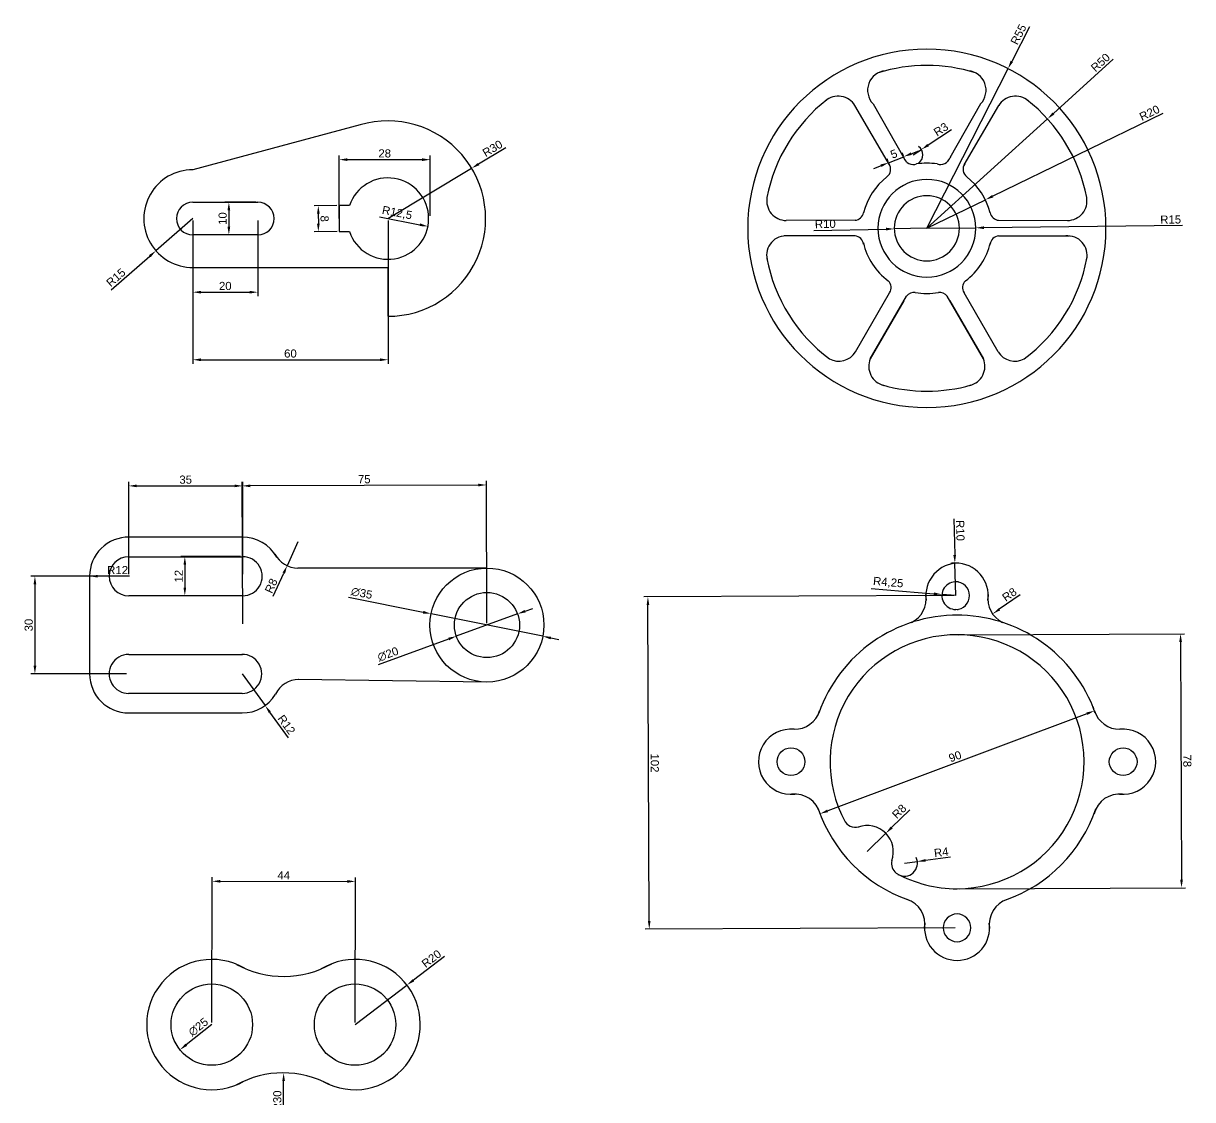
# Model space of a CAD drawing. Header units: millimetres. Extents: x 11680 to 12987, y 5009 to 5634.
# Drawn here: x 12520.2 to 12879.2, y 5303.3 to 5633.8 of the extents above; entities that cross this region are included whole.
import ezdxf

# ---------------------------------------------------------------- set-up
doc = ezdxf.new("R2010")
doc.units = ezdxf.units.MM
doc.styles.get("Standard").update_dxf_attribs({"font": 'arial.ttf'})
doc.dimstyles.new('ISO-25', dxfattribs={"dimtxt": 2.5, "dimasz": 2.5, "dimexe": 1.25, "dimexo": 0.625, "dimtad": 1, "dimtxsty": 'Standard', "dimcen": 2.5, "dimadec": 0, "dimazin": 0, "dimtfac": 1, "dimtmove": 0, "dimatfit": 3, "dimfxl": 1, "dimarcsym": 0})

# ---------------------------------------------------------------- blocks, each defined once
blk = doc.blocks.new('*D94')
at = {"color": 0, "lineweight": -2, "transparency": 16777216}
for p, q in [((12572.18, 5573.82), (12560.88, 5563.94)), ((12547.12, 5551.91), (12559, 5562.3))]:
    blk.add_line(p, q, dxfattribs=at)
at = {"color": 0, "transparency": 16777216}
blk.add_solid([(12558.73, 5562.61), (12559.28, 5561.98), (12560.88, 5563.94)], dxfattribs=at)
at = {"layer": 'Defpoints', "color": 0, "transparency": 16777216}
for p in [(12572.18, 5573.82), (12560.88, 5563.94)]:
    blk.add_point(p, dxfattribs=at)
at = {"color": 0, "transparency": 16777216, "insert": (12548.6, 5555.73), "char_height": 2.5, "attachment_point": 5, "rotation": 41.1661}
blk.add_mtext('R15', dxfattribs=at)
blk = doc.blocks.new('*D95')
at = {"color": 0, "lineweight": -2, "transparency": 16777216}
for p, q in [((12572.18, 5573.19), (12572.18, 5549.97)), ((12592.18, 5573.19), (12592.18, 5549.97)), ((12574.68, 5551.22), (12589.68, 5551.22))]:
    blk.add_line(p, q, dxfattribs=at)
at = {"color": 0, "transparency": 16777216}
for points in [[(12574.68, 5551.64), (12574.68, 5550.81), (12572.18, 5551.22)], [(12589.68, 5551.64), (12589.68, 5550.81), (12592.18, 5551.22)]]:
    blk.add_solid(points, dxfattribs=at)
at = {"layer": 'Defpoints', "color": 0, "transparency": 16777216}
for p in [(12572.18, 5573.82), (12592.18, 5573.82), (12592.18, 5551.22)]:
    blk.add_point(p, dxfattribs=at)
at = {"color": 0, "transparency": 16777216, "insert": (12582.18, 5553.12), "char_height": 2.5, "attachment_point": 5}
blk.add_mtext('20', dxfattribs=at)
blk = doc.blocks.new('*D96')
at = {"color": 0, "lineweight": -2, "transparency": 16777216}
for p, q in [((12572.18, 5573.19), (12572.18, 5529.23)), ((12632.18, 5573.19), (12632.18, 5529.23)), ((12574.68, 5530.48), (12629.68, 5530.48))]:
    blk.add_line(p, q, dxfattribs=at)
at = {"color": 0, "transparency": 16777216}
for points in [[(12574.68, 5530.89), (12574.68, 5530.06), (12572.18, 5530.48)], [(12629.68, 5530.89), (12629.68, 5530.06), (12632.18, 5530.48)]]:
    blk.add_solid(points, dxfattribs=at)
at = {"layer": 'Defpoints', "color": 0, "transparency": 16777216}
for p in [(12572.18, 5573.82), (12632.18, 5573.82), (12632.18, 5530.48)]:
    blk.add_point(p, dxfattribs=at)
at = {"color": 0, "transparency": 16777216, "insert": (12602.18, 5532.38), "char_height": 2.5, "attachment_point": 5, "rotation": 0.0002}
blk.add_mtext('60', dxfattribs=at)
blk = doc.blocks.new('*D97')
at = {"color": 0, "lineweight": -2, "transparency": 16777216}
for p, q in [((12616.48, 5577.81), (12609.49, 5577.79)), ((12610.74, 5575.29), (12610.75, 5572.29)), ((12616.5, 5569.81), (12609.5, 5569.79))]:
    blk.add_line(p, q, dxfattribs=at)
at = {"color": 0, "transparency": 16777216}
for points in [[(12611.16, 5575.3), (12610.33, 5575.29), (12610.74, 5577.79)], [(12611.17, 5572.3), (12610.33, 5572.29), (12610.75, 5569.79)]]:
    blk.add_solid(points, dxfattribs=at)
at = {"layer": 'Defpoints', "color": 0, "transparency": 16777216}
for p in [(12617.11, 5577.81), (12610.75, 5569.79), (12617.13, 5569.81)]:
    blk.add_point(p, dxfattribs=at)
at = {"color": 0, "transparency": 16777216, "insert": (12612.65, 5573.8), "char_height": 2.5, "attachment_point": 5, "rotation": 270.1212}
blk.add_mtext('8', dxfattribs=at)
blk = doc.blocks.new('*D98')
at = {"color": 0, "lineweight": -2, "transparency": 16777216}
for p, q in [((12591.55, 5578.82), (12582.03, 5578.82)), ((12583.28, 5576.32), (12583.28, 5571.32)), ((12591.55, 5568.82), (12582.03, 5568.82))]:
    blk.add_line(p, q, dxfattribs=at)
at = {"color": 0, "transparency": 16777216}
for points in [[(12582.86, 5576.32), (12583.7, 5576.32), (12583.28, 5578.82)], [(12582.86, 5571.32), (12583.7, 5571.32), (12583.28, 5568.82)]]:
    blk.add_solid(points, dxfattribs=at)
at = {"layer": 'Defpoints', "color": 0, "transparency": 16777216}
for p in [(12592.18, 5578.82), (12583.28, 5568.82), (12592.18, 5568.82)]:
    blk.add_point(p, dxfattribs=at)
at = {"color": 0, "transparency": 16777216, "insert": (12581.38, 5573.82), "char_height": 2.5, "attachment_point": 5, "rotation": 90}
blk.add_mtext('10', dxfattribs=at)
blk = doc.blocks.new('*D99')
at = {"color": 0, "lineweight": -2, "transparency": 16777216}
blk.add_line((12629.52, 5574.32), (12641.95, 5571.92), dxfattribs=at)
at = {"color": 0, "transparency": 16777216}
blk.add_solid([(12642.02, 5572.33), (12641.87, 5571.51), (12644.4, 5571.45)], dxfattribs=at)
at = {"layer": 'Defpoints', "color": 0, "transparency": 16777216}
for p in [(12632.13, 5573.82), (12644.4, 5571.45)]:
    blk.add_point(p, dxfattribs=at)
at = {"color": 0, "transparency": 16777216, "insert": (12634.91, 5575.45), "char_height": 2.5, "attachment_point": 5, "rotation": 349.0749}
blk.add_mtext('R12,5', dxfattribs=at)
blk = doc.blocks.new('*D100')
at = {"color": 0, "lineweight": -2, "transparency": 16777216}
for p, q in [((12668.3, 5595.58), (12659.97, 5590.57)), ((12632.13, 5573.82), (12657.83, 5589.29))]:
    blk.add_line(p, q, dxfattribs=at)
at = {"color": 0, "transparency": 16777216}
blk.add_solid([(12659.76, 5590.93), (12660.19, 5590.22), (12657.83, 5589.29)], dxfattribs=at)
at = {"layer": 'Defpoints', "color": 0, "transparency": 16777216}
for p in [(12657.83, 5589.29), (12632.13, 5573.82)]:
    blk.add_point(p, dxfattribs=at)
at = {"color": 0, "transparency": 16777216, "insert": (12664.23, 5595.35), "char_height": 2.5, "attachment_point": 5, "rotation": 31.0394}
blk.add_mtext('R30', dxfattribs=at)
blk = doc.blocks.new('*D101')
at = {"color": 0, "lineweight": -2, "transparency": 16777216}
for p, q in [((12617.13, 5574.43), (12617.13, 5593.17)), ((12619.63, 5591.92), (12642.63, 5591.92)), ((12645.13, 5574.62), (12645.13, 5593.17))]:
    blk.add_line(p, q, dxfattribs=at)
at = {"color": 0, "transparency": 16777216}
for points in [[(12619.63, 5592.34), (12619.63, 5591.5), (12617.13, 5591.92)], [(12642.63, 5592.34), (12642.63, 5591.5), (12645.13, 5591.92)]]:
    blk.add_solid(points, dxfattribs=at)
at = {"layer": 'Defpoints', "color": 0, "transparency": 16777216}
for p in [(12645.13, 5591.92), (12617.13, 5573.81), (12645.13, 5574)]:
    blk.add_point(p, dxfattribs=at)
at = {"color": 0, "transparency": 16777216, "insert": (12631.13, 5593.82), "char_height": 2.5, "attachment_point": 5}
blk.add_mtext('28', dxfattribs=at)
blk = doc.blocks.new('*D102')
at = {"color": 0, "lineweight": -2, "transparency": 16777216}
for p, q in [((12829.07, 5632.73), (12823.66, 5622.09)), ((12797.59, 5570.84), (12822.52, 5619.86))]:
    blk.add_line(p, q, dxfattribs=at)
at = {"color": 0, "transparency": 16777216}
blk.add_solid([(12823.28, 5622.28), (12824.03, 5621.9), (12822.52, 5619.86)], dxfattribs=at)
at = {"layer": 'Defpoints', "color": 0, "transparency": 16777216}
for p in [(12822.52, 5619.86), (12797.59, 5570.84)]:
    blk.add_point(p, dxfattribs=at)
at = {"color": 0, "transparency": 16777216, "insert": (12825.74, 5630.36), "char_height": 2.5, "attachment_point": 5, "rotation": 63.0437}
blk.add_mtext('R55', dxfattribs=at)
blk = doc.blocks.new('*D103')
at = {"color": 0, "lineweight": -2, "transparency": 16777216}
for p, q in [((12854.85, 5622.77), (12836.48, 5606.11)), ((12797.59, 5570.84), (12834.63, 5604.43))]:
    blk.add_line(p, q, dxfattribs=at)
at = {"color": 0, "transparency": 16777216}
blk.add_solid([(12836.2, 5606.42), (12836.76, 5605.8), (12834.63, 5604.43)], dxfattribs=at)
at = {"layer": 'Defpoints', "color": 0, "transparency": 16777216}
for p in [(12834.63, 5604.43), (12797.59, 5570.84)]:
    blk.add_point(p, dxfattribs=at)
at = {"color": 0, "transparency": 16777216, "insert": (12850.9, 5621.75), "char_height": 2.5, "attachment_point": 5, "rotation": 42.2073}
blk.add_mtext('R50', dxfattribs=at)
blk = doc.blocks.new('*D104')
at = {"color": 0, "lineweight": -2, "transparency": 16777216}
for p, q in [((12870.03, 5606.14), (12817.82, 5580.7)), ((12797.59, 5570.84), (12815.57, 5579.6))]:
    blk.add_line(p, q, dxfattribs=at)
at = {"color": 0, "transparency": 16777216}
blk.add_solid([(12817.63, 5581.07), (12818, 5580.32), (12815.57, 5579.6)], dxfattribs=at)
at = {"layer": 'Defpoints', "color": 0, "transparency": 16777216}
for p in [(12815.57, 5579.6), (12797.59, 5570.84)]:
    blk.add_point(p, dxfattribs=at)
at = {"color": 0, "transparency": 16777216, "insert": (12865.96, 5606.27), "char_height": 2.5, "attachment_point": 5, "rotation": 25.9822}
blk.add_mtext('R20', dxfattribs=at)
blk = doc.blocks.new('*D105')
at = {"color": 0, "lineweight": -2, "transparency": 16777216}
for p, q in [((12762.84, 5570.19), (12785.09, 5570.61)), ((12797.59, 5570.84), (12787.59, 5570.65))]:
    blk.add_line(p, q, dxfattribs=at)
at = {"color": 0, "transparency": 16777216}
blk.add_solid([(12785.09, 5571.02), (12785.1, 5570.19), (12787.59, 5570.65)], dxfattribs=at)
at = {"layer": 'Defpoints', "color": 0, "transparency": 16777216}
for p in [(12787.59, 5570.65), (12797.59, 5570.84)]:
    blk.add_point(p, dxfattribs=at)
at = {"color": 0, "transparency": 16777216, "insert": (12766.41, 5572.16), "char_height": 2.5, "attachment_point": 5, "rotation": 1.0691}
blk.add_mtext('R10', dxfattribs=at)
blk = doc.blocks.new('*D106')
at = {"color": 0, "lineweight": -2, "transparency": 16777216}
for p, q in [((12797.59, 5570.84), (12812.59, 5571)), ((12876.09, 5571.66), (12815.09, 5571.02))]:
    blk.add_line(p, q, dxfattribs=at)
at = {"color": 0, "transparency": 16777216}
blk.add_solid([(12815.09, 5571.44), (12815.09, 5570.6), (12812.59, 5571)], dxfattribs=at)
at = {"layer": 'Defpoints', "color": 0, "transparency": 16777216}
for p in [(12797.59, 5570.84), (12812.59, 5571)]:
    blk.add_point(p, dxfattribs=at)
at = {"color": 0, "transparency": 16777216, "insert": (12872.45, 5573.52), "char_height": 2.5, "attachment_point": 5, "rotation": 0.599}
blk.add_mtext('R15', dxfattribs=at)
blk = doc.blocks.new('*D107')
at = {"color": 0, "lineweight": -2, "transparency": 16777216}
for p, q in [((12790.39, 5593.1), (12790.04, 5593.99)), ((12792.82, 5593.75), (12795.15, 5594.67)), ((12783.53, 5590.07), (12781.2, 5589.14)), ((12785.74, 5591.26), (12785.39, 5592.15)), ((12785.85, 5590.99), (12790.5, 5592.83))]:
    blk.add_line(p, q, dxfattribs=at)
at = {"color": 0, "transparency": 16777216}
for points in [[(12792.67, 5594.14), (12792.97, 5593.36), (12790.5, 5592.83)], [(12783.37, 5590.45), (12783.68, 5589.68), (12785.85, 5590.99)]]:
    blk.add_solid(points, dxfattribs=at)
at = {"layer": 'Defpoints', "color": 0, "transparency": 16777216}
for p in [(12785.97, 5590.68), (12790.5, 5592.83), (12790.62, 5592.52)]:
    blk.add_point(p, dxfattribs=at)
at = {"color": 0, "transparency": 16777216, "insert": (12787.47, 5593.67), "char_height": 2.5, "attachment_point": 5, "rotation": 21.6228}
blk.add_mtext('5', dxfattribs=at)
blk = doc.blocks.new('*D108')
at = {"color": 0, "lineweight": -2, "transparency": 16777216}
for p, q in [((12805.17, 5601.06), (12798, 5596.39)), ((12793.39, 5593.4), (12795.9, 5595.03))]:
    blk.add_line(p, q, dxfattribs=at)
blk.add_arc((12793.39, 5593.4), 3, 302.6142, 56.9013, dxfattribs=at)
at = {"color": 0, "transparency": 16777216}
blk.add_solid([(12797.77, 5596.74), (12798.22, 5596.04), (12795.9, 5595.03)], dxfattribs=at)
at = {"layer": 'Defpoints', "color": 0, "transparency": 16777216}
for p in [(12793.39, 5593.4), (12795.9, 5595.03)]:
    blk.add_point(p, dxfattribs=at)
at = {"color": 0, "transparency": 16777216, "insert": (12801.92, 5601.21), "char_height": 2.5, "attachment_point": 5, "rotation": 33.0281}
blk.add_mtext('R3', dxfattribs=at)
blk = doc.blocks.new('*D109')
at = {"color": 0, "lineweight": -2, "transparency": 16777216}
blk.add_line((12552.72, 5464.02), (12543.02, 5464.02), dxfattribs=at)
at = {"color": 0, "transparency": 16777216}
blk.add_solid([(12543.02, 5464.43), (12543.02, 5463.6), (12540.52, 5464.02)], dxfattribs=at)
at = {"layer": 'Defpoints', "color": 0, "transparency": 16777216}
for p in [(12540.52, 5464.02), (12552.52, 5464.02)]:
    blk.add_point(p, dxfattribs=at)
at = {"color": 0, "transparency": 16777216, "insert": (12549.12, 5465.9), "char_height": 2.5, "attachment_point": 5}
blk.add_mtext('R12', dxfattribs=at)
blk = doc.blocks.new('*D110')
at = {"color": 0, "lineweight": -2, "transparency": 16777216}
for p, q in [((12552.09, 5464.02), (12522.48, 5464.02)), ((12523.73, 5461.52), (12523.73, 5436.52)), ((12551.89, 5434.02), (12522.48, 5434.02))]:
    blk.add_line(p, q, dxfattribs=at)
at = {"color": 0, "transparency": 16777216}
for points in [[(12523.31, 5461.52), (12524.15, 5461.52), (12523.73, 5464.02)], [(12523.31, 5436.52), (12524.15, 5436.52), (12523.73, 5434.02)]]:
    blk.add_solid(points, dxfattribs=at)
at = {"layer": 'Defpoints', "color": 0, "transparency": 16777216}
for p in [(12552.72, 5464.02), (12523.73, 5434.02), (12552.52, 5434.02)]:
    blk.add_point(p, dxfattribs=at)
at = {"color": 0, "transparency": 16777216, "insert": (12521.83, 5449.02), "char_height": 2.5, "attachment_point": 5, "rotation": 90}
blk.add_mtext('30', dxfattribs=at)
blk = doc.blocks.new('*D111')
at = {"color": 0, "lineweight": -2, "transparency": 16777216}
for p, q in [((12586.89, 5470.02), (12568.51, 5470.02)), ((12569.76, 5467.52), (12569.76, 5460.52)), ((12586.86, 5458.02), (12568.51, 5458.02))]:
    blk.add_line(p, q, dxfattribs=at)
at = {"color": 0, "transparency": 16777216}
for points in [[(12569.34, 5467.52), (12570.17, 5467.52), (12569.76, 5470.02)], [(12569.34, 5460.52), (12570.17, 5460.52), (12569.76, 5458.02)]]:
    blk.add_solid(points, dxfattribs=at)
at = {"layer": 'Defpoints', "color": 0, "transparency": 16777216}
for p in [(12587.52, 5470.02), (12569.76, 5458.02), (12587.49, 5458.02)]:
    blk.add_point(p, dxfattribs=at)
at = {"color": 0, "transparency": 16777216, "insert": (12567.88, 5464.02), "char_height": 2.5, "attachment_point": 5, "rotation": 90}
blk.add_mtext('12', dxfattribs=at)
blk = doc.blocks.new('*D112')
at = {"color": 0, "lineweight": -2, "transparency": 16777216}
for p, q in [((12552.52, 5464.64), (12552.52, 5493)), ((12587.52, 5464.64), (12587.52, 5493)), ((12555.02, 5491.75), (12585.02, 5491.75))]:
    blk.add_line(p, q, dxfattribs=at)
at = {"color": 0, "transparency": 16777216}
for points in [[(12555.02, 5492.17), (12555.02, 5491.33), (12552.52, 5491.75)], [(12585.02, 5492.17), (12585.02, 5491.33), (12587.52, 5491.75)]]:
    blk.add_solid(points, dxfattribs=at)
at = {"layer": 'Defpoints', "color": 0, "transparency": 16777216}
for p in [(12587.52, 5491.75), (12552.52, 5464.02), (12587.52, 5464.02)]:
    blk.add_point(p, dxfattribs=at)
at = {"color": 0, "transparency": 16777216, "insert": (12570.02, 5493.65), "char_height": 2.5, "attachment_point": 5}
blk.add_mtext('35', dxfattribs=at)
blk = doc.blocks.new('*D113')
at = {"color": 0, "lineweight": -2, "transparency": 16777216}
for p, q in [((12587.52, 5449.37), (12587.36, 5493)), ((12662.52, 5449.64), (12662.36, 5493.28)), ((12659.86, 5492.02), (12589.86, 5491.76))]:
    blk.add_line(p, q, dxfattribs=at)
at = {"color": 0, "transparency": 16777216}
for points in [[(12589.86, 5492.17), (12589.86, 5491.34), (12587.36, 5491.75)], [(12659.86, 5492.43), (12659.86, 5491.6), (12662.36, 5492.03)]]:
    blk.add_solid(points, dxfattribs=at)
at = {"layer": 'Defpoints', "color": 0, "transparency": 16777216}
for p in [(12587.36, 5491.75), (12587.52, 5448.74), (12662.52, 5449.02)]:
    blk.add_point(p, dxfattribs=at)
at = {"color": 0, "transparency": 16777216, "insert": (12624.85, 5493.78), "char_height": 2.5, "attachment_point": 5, "rotation": 0.2108}
blk.add_mtext('75', dxfattribs=at)
blk = doc.blocks.new('*D114')
at = {"color": 0, "lineweight": -2, "transparency": 16777216}
for p, q in [((12604.5, 5474.53), (12601.18, 5467.25)), ((12596.92, 5457.89), (12600.14, 5464.97))]:
    blk.add_line(p, q, dxfattribs=at)
at = {"color": 0, "transparency": 16777216}
blk.add_solid([(12599.76, 5465.15), (12600.52, 5464.8), (12601.18, 5467.25)], dxfattribs=at)
at = {"layer": 'Defpoints', "color": 0, "transparency": 16777216}
for p in [(12604.5, 5474.53), (12601.18, 5467.25)]:
    blk.add_point(p, dxfattribs=at)
at = {"color": 0, "transparency": 16777216, "insert": (12596.28, 5461.08), "char_height": 2.5, "attachment_point": 5, "rotation": 65.517}
blk.add_mtext('R8', dxfattribs=at)
blk = doc.blocks.new('*D115')
at = {"color": 0, "lineweight": -2, "transparency": 16777216}
for p, q in [((12587.37, 5434.02), (12594.41, 5424.3)), ((12601.56, 5414.42), (12595.87, 5422.28))]:
    blk.add_line(p, q, dxfattribs=at)
at = {"color": 0, "transparency": 16777216}
blk.add_solid([(12596.21, 5422.52), (12595.54, 5422.03), (12594.41, 5424.3)], dxfattribs=at)
at = {"layer": 'Defpoints', "color": 0, "transparency": 16777216}
for p in [(12587.37, 5434.02), (12594.41, 5424.3)]:
    blk.add_point(p, dxfattribs=at)
at = {"color": 0, "transparency": 16777216, "insert": (12600.98, 5418.44), "char_height": 2.5, "attachment_point": 5, "rotation": 305.9216}
blk.add_mtext('R12', dxfattribs=at)
blk = doc.blocks.new('*D116')
at = {"color": 0, "lineweight": -2, "transparency": 16777216}
for p, q in [((12674.27, 5453.29), (12676.62, 5454.15)), ((12671.92, 5452.44), (12653.12, 5445.6)), ((12629.27, 5436.92), (12650.77, 5444.74))]:
    blk.add_line(p, q, dxfattribs=at)
at = {"color": 0, "transparency": 16777216}
for points in [[(12674.12, 5453.68), (12674.41, 5452.9), (12671.92, 5452.44)], [(12650.63, 5445.14), (12650.91, 5444.35), (12653.12, 5445.6)]]:
    blk.add_solid(points, dxfattribs=at)
at = {"layer": 'Defpoints', "color": 0, "transparency": 16777216}
for p in [(12671.92, 5452.44), (12653.12, 5445.6)]:
    blk.add_point(p, dxfattribs=at)
at = {"color": 0, "transparency": 16777216, "insert": (12632.14, 5440.06), "char_height": 2.5, "attachment_point": 5, "rotation": 19.9904}
blk.add_mtext('∅20', dxfattribs=at)
blk = doc.blocks.new('*D117')
at = {"color": 0, "lineweight": -2, "transparency": 16777216}
for p, q in [((12619.97, 5457.61), (12642.91, 5452.97)), ((12679.67, 5445.56), (12645.36, 5452.48)), ((12682.12, 5445.06), (12684.57, 5444.57))]:
    blk.add_line(p, q, dxfattribs=at)
at = {"color": 0, "transparency": 16777216}
for points in [[(12643, 5453.38), (12642.83, 5452.57), (12645.36, 5452.48)], [(12682.21, 5445.47), (12682.04, 5444.65), (12679.67, 5445.56)]]:
    blk.add_solid(points, dxfattribs=at)
at = {"layer": 'Defpoints', "color": 0, "transparency": 16777216}
for p in [(12645.36, 5452.48), (12679.67, 5445.56)]:
    blk.add_point(p, dxfattribs=at)
at = {"color": 0, "transparency": 16777216, "insert": (12624.07, 5458.79), "char_height": 2.5, "attachment_point": 5, "rotation": 348.5902}
blk.add_mtext('∅35', dxfattribs=at)
blk = doc.blocks.new('*D119')
at = {"color": 0, "lineweight": -2, "transparency": 16777216}
for p, q in [((12780.48, 5460.29), (12799.73, 5458.63)), ((12806.45, 5458.05), (12802.22, 5458.42))]:
    blk.add_line(p, q, dxfattribs=at)
at = {"color": 0, "transparency": 16777216}
blk.add_solid([(12799.77, 5459.05), (12799.69, 5458.22), (12802.22, 5458.42)], dxfattribs=at)
at = {"layer": 'Defpoints', "color": 0, "transparency": 16777216}
for p in [(12802.22, 5458.42), (12806.45, 5458.05)]:
    blk.add_point(p, dxfattribs=at)
at = {"color": 0, "transparency": 16777216, "insert": (12785.72, 5461.98), "char_height": 2.5, "attachment_point": 5, "rotation": 355.0764}
blk.add_mtext('R4,25', dxfattribs=at)
blk = doc.blocks.new('*D120')
at = {"color": 0, "lineweight": -2, "transparency": 16777216}
for p, q in [((12805.85, 5481.61), (12806.14, 5470.55)), ((12806.45, 5458.05), (12806.2, 5468.05))]:
    blk.add_line(p, q, dxfattribs=at)
blk.add_arc((12806.45, 5458.05), 10, 90.4654, 98.6245, dxfattribs=at)
at = {"color": 0, "transparency": 16777216}
blk.add_solid([(12806.55, 5470.56), (12805.72, 5470.54), (12806.2, 5468.05)], dxfattribs=at)
at = {"layer": 'Defpoints', "color": 0, "transparency": 16777216}
for p in [(12806.2, 5468.05), (12806.45, 5458.05)]:
    blk.add_point(p, dxfattribs=at)
at = {"color": 0, "transparency": 16777216, "insert": (12807.85, 5478.05), "char_height": 2.5, "attachment_point": 5, "rotation": 271.4625}
blk.add_mtext('R10', dxfattribs=at)
blk = doc.blocks.new('*D121')
at = {"color": 0, "lineweight": -2, "transparency": 16777216}
blk.add_line((12826.21, 5458.35), (12819.84, 5453.86), dxfattribs=at)
at = {"color": 0, "transparency": 16777216}
blk.add_solid([(12819.6, 5454.2), (12820.08, 5453.52), (12817.8, 5452.42)], dxfattribs=at)
at = {"layer": 'Defpoints', "color": 0, "transparency": 16777216}
for p in [(12824.34, 5457.03), (12817.8, 5452.42)]:
    blk.add_point(p, dxfattribs=at)
at = {"color": 0, "transparency": 16777216, "insert": (12822.95, 5458.38), "char_height": 2.5, "attachment_point": 5, "rotation": 35.1872}
blk.add_mtext('R8', dxfattribs=at)
blk = doc.blocks.new('*D122')
at = {"color": 0, "lineweight": -2, "transparency": 16777216}
for p, q in [((12792.33, 5392.3), (12786.78, 5386.84)), ((12779.29, 5379.48), (12785, 5385.09))]:
    blk.add_line(p, q, dxfattribs=at)
at = {"color": 0, "transparency": 16777216}
blk.add_solid([(12786.49, 5387.14), (12787.07, 5386.54), (12785, 5385.09)], dxfattribs=at)
at = {"layer": 'Defpoints', "color": 0, "transparency": 16777216}
for p in [(12785, 5385.09), (12779.29, 5379.48)]:
    blk.add_point(p, dxfattribs=at)
at = {"color": 0, "transparency": 16777216, "insert": (12789.11, 5391.8), "char_height": 2.5, "attachment_point": 5, "rotation": 44.5202}
blk.add_mtext('R8', dxfattribs=at)
blk = doc.blocks.new('*D123')
at = {"color": 0, "lineweight": -2, "transparency": 16777216}
for p, q in [((12790.71, 5375.91), (12794.68, 5376.43)), ((12804.87, 5377.75), (12797.16, 5376.75))]:
    blk.add_line(p, q, dxfattribs=at)
blk.add_arc((12790.71, 5375.91), 4, 239.306, 25.2979, dxfattribs=at)
at = {"color": 0, "transparency": 16777216}
blk.add_solid([(12797.11, 5377.16), (12797.21, 5376.34), (12794.68, 5376.43)], dxfattribs=at)
at = {"layer": 'Defpoints', "color": 0, "transparency": 16777216}
for p in [(12790.71, 5375.91), (12794.68, 5376.43)]:
    blk.add_point(p, dxfattribs=at)
at = {"color": 0, "transparency": 16777216, "insert": (12802.01, 5379.27), "char_height": 2.5, "attachment_point": 5, "rotation": 7.3929}
blk.add_mtext('R4', dxfattribs=at)
blk = doc.blocks.new('*D124')
at = {"color": 0, "lineweight": -2, "transparency": 16777216}
for p, q in [((12846.73, 5421.81), (12767.14, 5391.96)), ((12848.85, 5423.25), (12848.63, 5423.86)), ((12764.59, 5391.65), (12764.36, 5392.26))]:
    blk.add_line(p, q, dxfattribs=at)
at = {"color": 0, "transparency": 16777216}
for points in [[(12846.58, 5422.2), (12846.87, 5421.42), (12849.07, 5422.69)], [(12766.99, 5392.35), (12767.29, 5391.57), (12764.8, 5391.08)]]:
    blk.add_solid(points, dxfattribs=at)
at = {"layer": 'Defpoints', "color": 0, "transparency": 16777216}
for p in [(12849.07, 5422.67), (12764.8, 5391.08), (12764.8, 5391.07)]:
    blk.add_point(p, dxfattribs=at)
at = {"color": 0, "transparency": 16777216, "insert": (12806.26, 5408.67), "char_height": 2.5, "attachment_point": 5, "rotation": 20.557}
blk.add_mtext('90', dxfattribs=at)
blk = doc.blocks.new('*D126')
at = {"color": 0, "lineweight": -2, "transparency": 16777216}
for p, q in [((12807.18, 5446.06), (12876.74, 5446.34)), ((12875.5, 5443.83), (12875.79, 5370.84)), ((12807.49, 5368.06), (12877.05, 5368.34))]:
    blk.add_line(p, q, dxfattribs=at)
at = {"color": 0, "transparency": 16777216}
for points in [[(12875.91, 5443.84), (12875.08, 5443.83), (12875.49, 5446.33)], [(12876.21, 5370.84), (12875.38, 5370.83), (12875.8, 5368.34)]]:
    blk.add_solid(points, dxfattribs=at)
at = {"layer": 'Defpoints', "color": 0, "transparency": 16777216}
for p in [(12806.55, 5446.05), (12806.87, 5368.06), (12875.8, 5368.34)]:
    blk.add_point(p, dxfattribs=at)
at = {"color": 0, "transparency": 16777216, "insert": (12877.55, 5407.34), "char_height": 2.5, "attachment_point": 5, "rotation": 270.2327}
blk.add_mtext('78', dxfattribs=at)
blk = doc.blocks.new('*D127')
at = {"color": 0, "lineweight": -2, "transparency": 16777216}
for p, q in [((12805.83, 5458.05), (12710.69, 5457.67)), ((12712.35, 5358.17), (12711.95, 5455.17)), ((12806.24, 5356.05), (12711.11, 5355.67))]:
    blk.add_line(p, q, dxfattribs=at)
at = {"color": 0, "transparency": 16777216}
for points in [[(12712.37, 5455.17), (12711.54, 5455.17), (12711.94, 5457.67)], [(12712.76, 5358.17), (12711.93, 5358.17), (12712.36, 5355.67)]]:
    blk.add_solid(points, dxfattribs=at)
at = {"layer": 'Defpoints', "color": 0, "transparency": 16777216}
for p in [(12711.94, 5457.67), (12806.45, 5458.05), (12806.87, 5356.06)]:
    blk.add_point(p, dxfattribs=at)
at = {"color": 0, "transparency": 16777216, "insert": (12714.05, 5406.68), "char_height": 2.5, "attachment_point": 5, "rotation": 270.2327}
blk.add_mtext('102', dxfattribs=at)
blk = doc.blocks.new('*D128')
at = {"color": 0, "lineweight": -2, "transparency": 16777216}
blk.add_line((12578.1, 5326.4), (12570.2, 5320.14), dxfattribs=at)
at = {"color": 0, "transparency": 16777216}
blk.add_solid([(12569.94, 5320.47), (12570.46, 5319.82), (12568.24, 5318.59)], dxfattribs=at)
at = {"layer": 'Defpoints', "color": 0, "transparency": 16777216}
for p in [(12587.84, 5334.11), (12568.24, 5318.59)]:
    blk.add_point(p, dxfattribs=at)
at = {"color": 0, "transparency": 16777216, "insert": (12573.91, 5325.59), "char_height": 2.5, "attachment_point": 5, "rotation": 38.3835}
blk.add_mtext('∅25', dxfattribs=at)
blk = doc.blocks.new('*D129')
at = {"color": 0, "lineweight": -2, "transparency": 16777216}
for p, q in [((12649.5, 5347.24), (12639.95, 5339.97)), ((12622.04, 5326.35), (12637.96, 5338.46))]:
    blk.add_line(p, q, dxfattribs=at)
at = {"color": 0, "transparency": 16777216}
blk.add_solid([(12639.7, 5340.31), (12640.2, 5339.64), (12637.96, 5338.46)], dxfattribs=at)
at = {"layer": 'Defpoints', "color": 0, "transparency": 16777216}
for p in [(12637.96, 5338.46), (12622.04, 5326.35)]:
    blk.add_point(p, dxfattribs=at)
at = {"color": 0, "transparency": 16777216, "insert": (12645.48, 5346.57), "char_height": 2.5, "attachment_point": 5, "rotation": 37.2602}
blk.add_mtext('R20', dxfattribs=at)
blk = doc.blocks.new('*D130')
at = {"color": 0, "lineweight": -2, "transparency": 16777216}
blk.add_line((12600.06, 5299.31), (12600.08, 5309.02), dxfattribs=at)
at = {"color": 0, "transparency": 16777216}
blk.add_solid([(12599.67, 5309.02), (12600.5, 5309.02), (12600.09, 5311.52)], dxfattribs=at)
at = {"layer": 'Defpoints', "color": 0, "transparency": 16777216}
for p in [(12600.09, 5311.52), (12600.01, 5281.52)]:
    blk.add_point(p, dxfattribs=at)
at = {"color": 0, "transparency": 16777216, "insert": (12598.16, 5302.92), "char_height": 2.5, "attachment_point": 5, "rotation": 89.8377}
blk.add_mtext('R30', dxfattribs=at)
blk = doc.blocks.new('*D131')
at = {"color": 0, "lineweight": -2, "transparency": 16777216}
for p, q in [((12578.1, 5327.02), (12578.14, 5371.59)), ((12622.1, 5326.98), (12622.14, 5371.55)), ((12580.64, 5370.34), (12619.64, 5370.3))]:
    blk.add_line(p, q, dxfattribs=at)
at = {"color": 0, "transparency": 16777216}
for points in [[(12580.64, 5370.76), (12580.64, 5369.92), (12578.14, 5370.34)], [(12619.64, 5370.72), (12619.64, 5369.89), (12622.14, 5370.3)]]:
    blk.add_solid(points, dxfattribs=at)
at = {"layer": 'Defpoints', "color": 0, "transparency": 16777216}
for p in [(12622.14, 5370.3), (12578.1, 5326.4), (12622.1, 5326.35)]:
    blk.add_point(p, dxfattribs=at)
at = {"color": 0, "transparency": 16777216, "insert": (12600.14, 5372.2), "char_height": 2.5, "attachment_point": 5, "rotation": 359.9434}
blk.add_mtext('44', dxfattribs=at)

msp = doc.modelspace()

# ---------------------------------------------------------------- linework, layer by layer
for p, q in [((12775.528, 5608.507), (12775.545, 5608.517)), ((12786.162, 5590.352), (12775.528, 5608.507)), ((12786.158, 5590.359), (12775.529, 5608.507)), ((12781.09, 5609.042), (12790.529, 5592.481)), ((12814.092, 5609.042), (12804.653, 5592.481)), ((12809.02, 5590.352), (12819.654, 5608.507)), ((12809.024, 5590.359), (12819.653, 5608.507)), ((12819.654, 5608.507), (12819.637, 5608.517)), ((12623.606, 5602.581), (12572.176, 5588.816)), ((12790.344, 5592.806), (12790.529, 5592.481)), ((12791.143, 5591.404), (12791.235, 5591.244)), ((12804.039, 5591.404), (12803.947, 5591.244)), ((12804.838, 5592.806), (12804.653, 5592.481)), ((12785.335, 5586.645), (12785.341, 5586.637)), ((12809.848, 5586.645), (12809.841, 5586.637)), ((12748.511, 5580.3), (12748.491, 5580.303)), ((12846.671, 5580.3), (12846.691, 5580.303)), ((12572.176, 5578.816), (12592.176, 5578.816)), ((12617.127, 5573.808), (12617.11, 5577.808)), ((12617.11, 5577.808), (12617.127, 5569.808)), ((12620.281, 5577.808), (12617.11, 5577.808)), ((12778.155, 5575.627), (12778.175, 5575.622)), ((12817.027, 5575.627), (12817.007, 5575.622)), ((12775.544, 5573.292), (12754.418, 5573.248)), ((12754.418, 5573.249), (12754.418, 5573.248)), ((12819.638, 5573.292), (12840.764, 5573.248)), ((12840.764, 5573.249), (12840.764, 5573.248)), ((12592.176, 5568.816), (12572.176, 5568.816)), ((12617.127, 5569.808), (12620.287, 5569.808)), ((12775.544, 5568.505), (12753.794, 5568.505)), ((12775.544, 5568.505), (12775.544, 5568.478)), ((12819.638, 5568.505), (12819.638, 5568.478)), ((12819.638, 5568.505), (12841.388, 5568.505)), ((12572.094, 5558.816), (12632.094, 5558.816)), ((12632.094, 5558.816), (12632.062, 5543.817)), ((12775.701, 5532.929), (12786.159, 5551.037)), ((12786.256, 5551.206), (12786.159, 5551.037)), ((12808.926, 5551.206), (12809.023, 5551.037)), ((12819.481, 5532.929), (12809.023, 5551.037)), ((12780.23, 5530.772), (12791.35, 5550.029)), ((12790.489, 5548.537), (12780.23, 5530.772)), ((12814.952, 5530.772), (12803.832, 5550.029)), ((12804.693, 5548.537), (12814.952, 5530.772)), ((12587.367, 5476.017), (12552.671, 5476.017)), ((12552.519, 5470.018), (12587.519, 5470.018)), ((12604.495, 5466.53), (12604.495, 5466.518)), ((12662.519, 5466.518), (12604.495, 5466.518)), ((12540.519, 5464.018), (12540.519, 5434.018)), ((12587.519, 5458.018), (12552.519, 5458.018)), ((12806.489, 5453.804), (12806.488, 5453.879)), ((12552.519, 5440.018), (12587.435, 5440.018)), ((12587.367, 5440.018), (12587.367, 5440.019)), ((12587.398, 5440.018), (12587.398, 5440.018)), ((12662.519, 5431.518), (12604.592, 5432.311)), ((12587.398, 5428.019), (12552.445, 5428.019)), ((12552.519, 5428.019), (12552.519, 5428.018)), ((12552.519, 5422.018), (12587.367, 5422.018)), ((12587.367, 5422.018), (12587.367, 5422.019))]:
    msp.add_line(p, q)
for centre, radius in [((12662.519, 5449.018), 17.5), ((12662.519, 5449.018), 10), ((12755.869, 5407.056), 4.25), ((12857.869, 5407.056), 4.25), ((12578.042, 5326.352), 12.5), ((12622.042, 5326.352), 12.5)]:
    msp.add_circle(centre, radius)
for centre, radius, start, end in [((12797.591, 5570.838), 55, 90, 270), ((12797.591, 5570.838), 55, 270, 90), ((12785.403, 5613.214), 6, 95.25672, 224.04882), ((12797.591, 5570.838), 50, 90, 107.33392), ((12797.591, 5570.838), 50, 72.66608, 90), ((12809.779, 5613.214), 6, 315.95118, 84.74328), ((12770.381, 5605.423), 6, 30.92466, 130.88201), ((12824.801, 5605.423), 6, 49.11799, 149.07534), ((12797.591, 5570.838), 50, 127.87229, 169.08865), ((12797.591, 5570.838), 50, 127.87229, 169.08865), ((12797.591, 5570.838), 50, 10.91135, 52.12771), ((12797.591, 5570.838), 50, 10.91135, 52.12771), ((12632.127, 5573.816), 30, 269.87598, 106.50094), ((12783.482, 5589.004), 3, 308.14635, 33.85855), ((12793.386, 5593.396), 3, 197.75031, 290.67761), ((12797.591, 5570.838), 20, 90, 99.04864), ((12797.591, 5570.838), 20, 80.95136, 90), ((12801.796, 5593.396), 3, 249.32239, 342.24969), ((12811.701, 5589.004), 3, 146.14145, 231.85365), ((12572.176, 5573.816), 15, 90, 270.31471), ((12632.127, 5573.816), 12.5, 198.70303, 161.37717), ((12797.591, 5570.838), 20, 127.79043, 166.15896), ((12797.591, 5570.838), 20, 13.84104, 52.20957), ((12797.591, 5570.838), 15, 90, 270), ((12797.591, 5570.838), 15, 270, 90), ((12754.418, 5579.249), 6, 169.91467, 270), ((12797.591, 5570.838), 10, 90, 270), ((12797.591, 5570.838), 10, 270, 90), ((12840.764, 5579.249), 6, 270, 10.08533), ((12572.176, 5573.816), 5, 90, 270), ((12592.176, 5573.816), 5, 270, 90), ((12775.226, 5576.275), 3, 276.08562, 347.51504), ((12819.956, 5576.275), 3, 192.48496, 263.91438), ((12754.38, 5562.534), 6, 84.39449, 192.47754), ((12775.228, 5565.495), 3, 9.77086, 83.94345), ((12819.954, 5565.495), 3, 96.05655, 170.22914), ((12840.802, 5562.534), 6, 347.52246, 95.60551), ((12797.591, 5570.838), 20, 192.88833, 233.74406), ((12797.591, 5570.838), 20, 306.25594, 347.11167), ((12797.591, 5570.838), 50, 190.68716, 233.25806), ((12797.591, 5570.838), 50, 306.74194, 349.31284), ((12783.611, 5552.621), 3, 328.13991, 44.15672), ((12811.571, 5552.621), 3, 135.84328, 211.86009), ((12793.711, 5548.177), 3, 84.42249, 141.88477), ((12797.591, 5570.838), 20, 259.663, 270), ((12797.591, 5570.838), 20, 270, 280.337), ((12801.471, 5548.177), 3, 38.11523, 95.57751), ((12770.566, 5536.032), 6, 241.25113, 328.8561), ((12824.616, 5536.032), 6, 211.1439, 298.74887), ((12785.764, 5528.454), 6, 157.27348, 256.41334), ((12809.418, 5528.454), 6, 283.58666, 22.72652), ((12797.591, 5570.838), 50, 254.16825, 270), ((12797.591, 5570.838), 50, 270, 285.83175), ((12552.519, 5464.018), 12, 89.27657, 180), ((12587.519, 5464.018), 12, 29.08442, 90.72343), ((12552.519, 5464.018), 6, 90, 270), ((12587.519, 5464.018), 6, 269.71064, 90), ((12604.495, 5474.53), 8, 207.74161, 270), ((12807.283, 5458.054), 10, 89.53462, 188.28516), ((12806.454, 5458.054), 10, 351.71484, 90.46538), ((12806.454, 5458.054), 4.25, 84.40667, 270.46538), ((12806.454, 5458.054), 4.25, 270.46538, 90.46538), ((12807.283, 5458.054), 4.25, 89.53462, 95.59333), ((12789.398, 5457.028), 8, 295.84422, 9.53999), ((12806.869, 5407.056), 51, 100.70328, 100.78717), ((12824.339, 5457.028), 8, 170.46001, 244.15578), ((12806.869, 5407.056), 51, 79.21283, 79.29672), ((12807.283, 5458.054), 4.25, 259.22489, 269.53462), ((12806.869, 5407.056), 45, 89.53462, 160.62188), ((12806.869, 5407.056), 45, 19.37812, 90.46538), ((12806.869, 5407.056), 39, 89.53462, 208.32565), ((12806.869, 5407.056), 39, 270, 90.46538), ((12552.519, 5434.018), 6, 90, 270.7088), ((12587.367, 5434.019), 6, 269.71064, 90.64704), ((12552.519, 5434.018), 12, 180, 270), ((12604.732, 5424.465), 7.848, 89.68033, 154.98156), ((12587.367, 5434.019), 12, 270, 328.69682), ((12757.024, 5425.04), 8, 268.79889, 342.75881), ((12856.714, 5425.04), 8, 197.24119, 271.20111), ((12755.869, 5407.056), 10, 84.37373, 276.59392), ((12806.869, 5407.056), 51, 168.70789, 168.74746), ((12857.869, 5407.056), 10, 263.40608, 95.62627), ((12806.869, 5407.056), 51, 11.25254, 11.29211), ((12757.045, 5389.122), 8, 14.07141, 97.30504), ((12806.869, 5407.056), 51, 191.23473, 191.25254), ((12856.692, 5389.122), 8, 82.69496, 165.92859), ((12806.869, 5407.056), 51, 348.74746, 348.76527), ((12806.869, 5407.056), 45, 198.78001, 250.59509), ((12806.869, 5407.056), 45, 289.40491, 341.21999), ((12775.765, 5390.915), 4, 216.22459, 293.10619), ((12779.291, 5379.478), 8, 339.60493, 110.11763), ((12790.714, 5375.915), 4, 168.81925, 230.35358), ((12806.869, 5407.056), 39, 241.33674, 270), ((12788.979, 5357.171), 8, 350.55187, 72.09338), ((12824.758, 5357.171), 8, 107.90662, 189.44813), ((12806.869, 5356.056), 4.25, 90, 270), ((12806.869, 5356.056), 4.25, 270, 90), ((12806.869, 5356.056), 10, 171.73084, 270), ((12806.869, 5407.056), 51, 258.74746, 258.81726), ((12806.869, 5356.056), 10, 270, 8.26916), ((12806.869, 5407.056), 51, 281.18274, 281.25254), ((12578.042, 5326.352), 20, 59.9473, 300.03493), ((12622.042, 5326.352), 20, 240.77566, 121.33481), ((12600.116, 5371.133), 30, 241.21892, 299.58276), ((12600.006, 5281.522), 30, 61.79239, 118.72301)]:
    msp.add_arc(centre, radius, start, end)

# ---------------------------------------------------------------- dimensions: what is measured, and where the dimension line sits
for center, mpoint, picture, middle in [((12797.591, 5570.838), (12822.523, 5619.863), '*D102', (12827.426, 5629.503)), ((12797.591, 5570.838), (12834.627, 5604.429), '*D103', (12852.176, 5620.345)), ((12797.591, 5570.838), (12815.57, 5579.6), '*D104', (12866.792, 5604.563)), ((12793.386, 5593.396), (12795.901, 5595.031), '*D108', (12802.954, 5599.616)), ((12632.127, 5573.816), (12644.4, 5571.447), '*D99', (12634.505, 5573.357)), ((12572.176, 5573.816), (12560.884, 5563.943), '*D94', (12549.851, 5554.295)), ((12797.591, 5570.838), (12787.593, 5570.652), '*D105', (12766.45, 5570.257)), ((12797.591, 5570.838), (12812.59, 5570.995), '*D106', (12872.466, 5571.621)), ((12806.454, 5458.054), (12806.199, 5468.051), '*D120', (12805.945, 5478)), ((12552.519, 5464.018), (12540.519, 5464.018), '*D109', (12549.118, 5464.018)), ((12806.454, 5458.054), (12802.22, 5458.419), '*D119', (12785.539, 5459.856)), ((12824.339, 5457.028), (12817.801, 5452.418), '*D121', (12824.048, 5456.822)), ((12622.042, 5326.352), (12637.96, 5338.46), '*D129', (12646.633, 5345.058)), ((12600.006, 5281.522), (12600.091, 5311.522), '*D130', (12600.067, 5302.914))]:
    dim = msp.add_radius_dim(center=center, mpoint=mpoint, dimstyle='ISO-25')
    dim.commit()
    dim.dimension.update_dxf_attribs({"geometry": picture, "text_midpoint": middle, "dimtype": 164})
for center, mpoint, picture, middle in [((12632.127, 5573.816), (12657.831, 5589.285), '*D100', (12664.225, 5595.354)), ((12604.495, 5474.53), (12601.18, 5467.249), '*D114', (12596.282, 5461.081)), ((12587.367, 5434.019), (12594.408, 5424.301), '*D115', (12600.975, 5418.44)), ((12779.291, 5379.478), (12784.995, 5385.088), '*D122', (12789.112, 5391.803)), ((12790.714, 5375.915), (12794.681, 5376.43), '*D123', (12802.012, 5379.271))]:
    dim = msp.add_radius_dim(center=center, mpoint=mpoint, dimstyle='ISO-25')
    dim.commit()
    dim.dimension.update_dxf_attribs({"geometry": picture, "text_midpoint": middle})
for base, p1, p2, picture, middle in [((12645.126, 5591.921), (12617.127, 5573.808), (12645.126, 5573.996), '*D101', (12631.126, 5593.822)), ((12592.176, 5551.222), (12572.176, 5573.816), (12592.176, 5573.816), '*D95', (12582.176, 5553.123)), ((12587.519, 5491.75), (12552.519, 5464.018), (12587.519, 5464.018), '*D112', (12570.019, 5493.652))]:
    dim = msp.add_linear_dim(base=base, p1=p1, p2=p2, dimstyle='ISO-25')
    dim.commit()
    dim.dimension.update_dxf_attribs({"geometry": picture, "text_midpoint": middle})
for p1, p2, distance, picture, middle in [((12785.973, 5590.675), (12790.621, 5592.518), 0.336, '*D107', (12787.474, 5593.671)), ((12617.11, 5577.808), (12617.127, 5569.808), -6.372, '*D97', (12612.647, 5573.799)), ((12572.176, 5573.816), (12632.176, 5573.816), -43.34, '*D96', (12602.177, 5532.378)), ((12662.519, 5449.018), (12587.52, 5448.742), -43.007, '*D113', (12624.854, 5493.783)), ((12806.869, 5356.056), (12806.454, 5458.054), 94.513, '*D127', (12714.051, 5406.679)), ((12806.552, 5446.054), (12806.869, 5368.056), 68.935, '*D126', (12877.546, 5407.343)), ((12849.073, 5422.669), (12764.805, 5391.067), -0.019, '*D124', (12806.265, 5408.666)), ((12578.096, 5326.395), (12622.096, 5326.352), 43.948, '*D131', (12600.142, 5372.196))]:
    dim = msp.add_aligned_dim(p1=p1, p2=p2, distance=distance, dimstyle='ISO-25')
    dim.commit()
    dim.dimension.update_dxf_attribs({"geometry": picture, "text_midpoint": middle})
for base, p1, p2, picture, middle in [((12583.28, 5568.816), (12592.176, 5578.816), (12592.176, 5568.816), '*D98', (12581.379, 5573.816)), ((12569.758, 5458.018), (12587.519, 5470.018), (12587.489, 5458.018), '*D111', (12567.878, 5464.018)), ((12523.73, 5434.018), (12552.717, 5464.018), (12552.519, 5434.018), '*D110', (12521.828, 5449.018))]:
    dim = msp.add_linear_dim(base=base, p1=p1, p2=p2, angle=90, dimstyle='ISO-25')
    dim.commit()
    dim.dimension.update_dxf_attribs({"geometry": picture, "text_midpoint": middle})
for p1, p2, picture, middle in [((12679.673, 5445.556), (12645.365, 5452.48), '*D117', (12623.676, 5456.857)), ((12671.917, 5452.437), (12653.122, 5445.6), '*D116', (12632.811, 5438.211)), ((12587.84, 5334.113), (12568.243, 5318.59), '*D128', (12575.13, 5324.045))]:
    dim = msp.add_diameter_dim_2p(p1=p1, p2=p2, dimstyle='ISO-25')
    dim.commit()
    dim.dimension.update_dxf_attribs({"geometry": picture, "text_midpoint": middle, "dimtype": 163})

doc.saveas('drawing.dxf')
